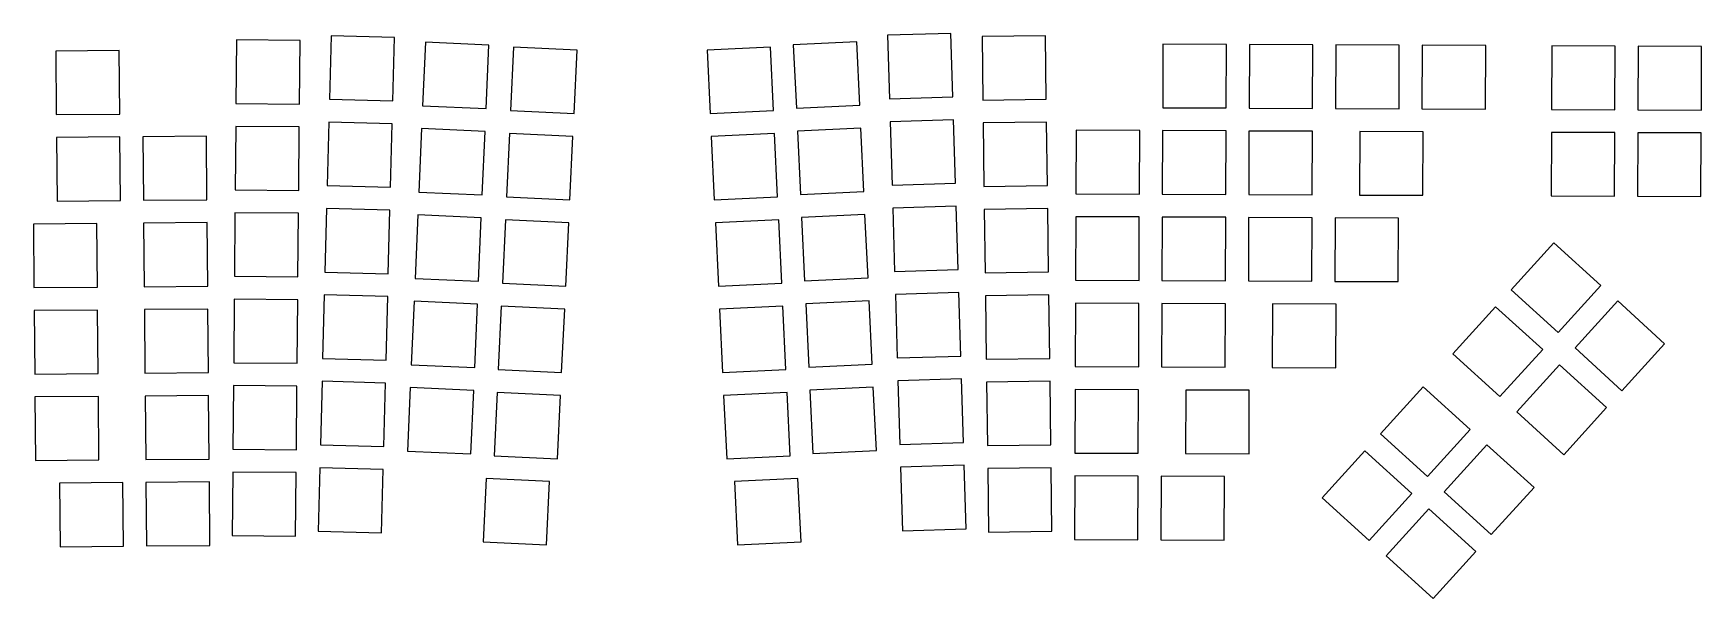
# Model space of a CAD drawing. Header units: millimetres. Extents: x 29 to 397, y -218 to -94.
import ezdxf

# ---------------------------------------------------------------- set-up
doc = ezdxf.new("R2010")
doc.units = ezdxf.units.MM

msp = doc.modelspace()

# ---------------------------------------------------------------- linework, layer by layer
for p, q in [((73.72, -95), (73.6, -109)), ((87.72, -95.13), (73.72, -95)), ((87.59, -109.13), (87.72, -95.13)), ((94.56, -94.08), (94.2, -108.07)), ((108.56, -94.45), (94.56, -94.08)), ((108.19, -108.44), (108.56, -94.45)), ((115.37, -95.52), (114.76, -109.5)), ((129.35, -96.13), (115.37, -95.52)), ((210.47, -95.42), (196.49, -96.09)), ((211.14, -109.4), (210.47, -95.42)), ((231.24, -93.55), (217.25, -93.98)), ((217.25, -93.98), (217.67, -107.98)), ((231.67, -107.55), (231.24, -93.55)), ((252.1, -94.06), (238.1, -94.24)), ((238.1, -94.24), (238.28, -108.24)), ((252.28, -108.05), (252.1, -94.06)), ((47.85, -97.34), (33.85, -97.46)), ((33.85, -97.46), (33.97, -111.46)), ((47.97, -111.34), (47.85, -97.34)), ((128.74, -110.11), (129.35, -96.13)), ((134.83, -96.59), (134.16, -110.57)), ((148.82, -97.26), (134.83, -96.59)), ((148.15, -111.24), (148.82, -97.26)), ((191.46, -96.58), (177.47, -97.25)), ((177.47, -97.25), (178.14, -111.24)), ((192.13, -110.56), (191.46, -96.58)), ((196.49, -96.09), (197.16, -110.07)), ((278.01, -95.94), (277.95, -109.94)), ((292.01, -96), (278.01, -95.94)), ((291.95, -110), (292.01, -96)), ((297.06, -96.03), (297, -110.03)), ((311.06, -96.09), (297.06, -96.03)), ((311, -110.09), (311.06, -96.09)), ((316.11, -96.11), (316.05, -110.11)), ((330.11, -96.17), (316.11, -96.11)), ((330.05, -110.17), (330.11, -96.17)), ((335.16, -96.19), (335.1, -110.19)), ((349.16, -96.25), (335.16, -96.19)), ((349.1, -110.25), (349.16, -96.25)), ((363.73, -96.32), (363.67, -110.32)), ((377.73, -96.38), (363.73, -96.32)), ((377.67, -110.38), (377.73, -96.38)), ((382.78, -96.4), (382.72, -110.4)), ((396.78, -96.46), (382.78, -96.4)), ((396.72, -110.46), (396.78, -96.46)), ((73.6, -109), (87.59, -109.13)), ((94.2, -108.07), (108.19, -108.44)), ((114.76, -109.5), (128.74, -110.11)), ((197.16, -110.07), (211.14, -109.4)), ((217.67, -107.98), (231.67, -107.55)), ((238.28, -108.24), (252.28, -108.05)), ((277.95, -109.94), (291.95, -110)), ((297, -110.03), (311, -110.09)), ((316.05, -110.11), (330.05, -110.17)), ((335.1, -110.19), (349.1, -110.25)), ((363.67, -110.32), (377.67, -110.38)), ((33.97, -111.46), (47.97, -111.34)), ((94.06, -113.12), (93.7, -127.12)), ((108.06, -113.49), (94.06, -113.12)), ((107.69, -127.48), (108.06, -113.49)), ((134.16, -110.57), (148.15, -111.24)), ((178.14, -111.24), (192.13, -110.56)), ((231.82, -112.6), (217.83, -113.02)), ((217.83, -113.02), (218.26, -127.02)), ((232.25, -126.59), (231.82, -112.6)), ((252.35, -113.1), (238.35, -113.29)), ((238.35, -113.29), (238.53, -127.29)), ((252.53, -127.1), (252.35, -113.1)), ((382.72, -110.4), (396.72, -110.46)), ((48.02, -116.39), (34.02, -116.51)), ((34.02, -116.51), (34.14, -130.51)), ((48.14, -130.38), (48.02, -116.39)), ((67.07, -116.22), (53.07, -116.34)), ((53.07, -116.34), (53.19, -130.34)), ((67.19, -130.22), (67.07, -116.22)), ((73.55, -114.05), (73.43, -128.05)), ((87.55, -114.18), (73.55, -114.05)), ((87.43, -128.17), (87.55, -114.18)), ((114.54, -114.55), (113.93, -128.54)), ((128.52, -115.16), (114.54, -114.55)), ((127.91, -129.15), (128.52, -115.16)), ((133.92, -115.62), (133.25, -129.6)), ((147.9, -116.29), (133.92, -115.62)), ((147.23, -130.27), (147.9, -116.29)), ((192.37, -115.61), (178.39, -116.28)), ((178.39, -116.28), (179.06, -130.26)), ((193.04, -129.59), (192.37, -115.61)), ((211.39, -114.44), (197.4, -115.12)), ((197.4, -115.12), (198.07, -129.1)), ((212.06, -128.43), (211.39, -114.44)), ((258.87, -114.91), (258.81, -128.91)), ((272.87, -114.97), (258.87, -114.91)), ((272.81, -128.97), (272.87, -114.97)), ((277.92, -114.99), (277.86, -128.99)), ((291.92, -115.05), (277.92, -114.99)), ((291.86, -129.05), (291.92, -115.05)), ((296.97, -115.08), (296.91, -129.08)), ((310.97, -115.14), (296.97, -115.08)), ((310.91, -129.14), (310.97, -115.14)), ((321.39, -115.18), (321.33, -129.18)), ((335.39, -115.24), (321.39, -115.18)), ((335.33, -129.24), (335.39, -115.24)), ((363.65, -115.37), (363.59, -129.37)), ((377.65, -115.43), (363.65, -115.37)), ((377.59, -129.43), (377.65, -115.43)), ((382.7, -115.45), (382.64, -129.45)), ((396.7, -115.51), (382.7, -115.45)), ((396.64, -129.51), (396.7, -115.51)), ((73.43, -128.05), (87.43, -128.17)), ((93.7, -127.12), (107.69, -127.48)), ((113.93, -128.54), (127.91, -129.15)), ((198.07, -129.1), (212.06, -128.43)), ((218.26, -127.02), (232.25, -126.59)), ((238.53, -127.29), (252.53, -127.1)), ((34.14, -130.51), (48.14, -130.38)), ((53.19, -130.34), (67.19, -130.22)), ((93.56, -132.17), (93.2, -146.16)), ((107.56, -132.53), (93.56, -132.17)), ((133.25, -129.6), (147.23, -130.27)), ((179.06, -130.26), (193.04, -129.59)), ((232.4, -131.64), (218.41, -132.06)), ((218.41, -132.06), (218.84, -146.06)), ((232.83, -145.63), (232.4, -131.64)), ((252.6, -132.15), (238.6, -132.34)), ((238.6, -132.34), (238.78, -146.33)), ((252.78, -146.15), (252.6, -132.15)), ((258.81, -128.91), (272.81, -128.97)), ((277.86, -128.99), (291.86, -129.05)), ((296.91, -129.08), (310.91, -129.14)), ((321.33, -129.18), (335.33, -129.24)), ((363.59, -129.37), (377.59, -129.43)), ((382.64, -129.45), (396.64, -129.51)), ((42.92, -135.48), (28.92, -135.6)), ((28.92, -135.6), (29.04, -149.6)), ((43.04, -149.48), (42.92, -135.48)), ((67.23, -135.27), (53.23, -135.39)), ((53.23, -135.39), (53.36, -149.39)), ((67.36, -149.27), (67.23, -135.27)), ((73.38, -133.1), (73.26, -147.1)), ((87.38, -133.22), (73.38, -133.1)), ((87.26, -147.22), (87.38, -133.22)), ((107.19, -146.53), (107.56, -132.53)), ((113.71, -133.58), (113.09, -147.57)), ((127.69, -134.19), (113.71, -133.58)), ((127.08, -148.18), (127.69, -134.19)), ((133.01, -134.64), (132.34, -148.63)), ((146.99, -135.32), (133.01, -134.64)), ((146.32, -149.3), (146.99, -135.32)), ((193.28, -134.64), (179.3, -135.31)), ((179.3, -135.31), (179.97, -149.29)), ((193.96, -148.62), (193.28, -134.64)), ((212.3, -133.47), (198.32, -134.14)), ((198.32, -134.14), (198.99, -148.13)), ((212.97, -147.46), (212.3, -133.47)), ((258.79, -133.96), (258.73, -147.96)), ((272.79, -134.02), (258.79, -133.96)), ((272.73, -148.02), (272.79, -134.02)), ((277.84, -134.04), (277.78, -148.04)), ((291.84, -134.1), (277.84, -134.04)), ((291.78, -148.1), (291.84, -134.1)), ((296.89, -134.13), (296.83, -148.13)), ((310.89, -134.19), (296.89, -134.13)), ((310.83, -148.19), (310.89, -134.19)), ((315.94, -134.21), (315.88, -148.21)), ((329.94, -134.27), (315.94, -134.21)), ((329.88, -148.27), (329.94, -134.27)), ((364.17, -139.73), (354.76, -150.09)), ((374.53, -149.14), (364.17, -139.73)), ((73.26, -147.1), (87.26, -147.22)), ((93.2, -146.16), (107.19, -146.53)), ((218.84, -146.06), (232.83, -145.63)), ((238.78, -146.33), (252.78, -146.15)), ((29.04, -149.6), (43.04, -149.48)), ((53.36, -149.39), (67.36, -149.27)), ((113.09, -147.57), (127.08, -148.18)), ((132.34, -148.63), (146.32, -149.3)), ((179.97, -149.29), (193.96, -148.62)), ((198.99, -148.13), (212.97, -147.46)), ((232.99, -150.68), (218.99, -151.11)), ((233.41, -164.67), (232.99, -150.68)), ((258.73, -147.96), (272.73, -148.02)), ((277.78, -148.04), (291.78, -148.1)), ((296.83, -148.13), (310.83, -148.19)), ((315.88, -148.21), (329.88, -148.27)), ((354.76, -150.09), (365.12, -159.51)), ((365.12, -159.51), (374.53, -149.14)), ((67.4, -154.32), (53.4, -154.44)), ((53.4, -154.44), (53.52, -168.44)), ((67.52, -168.32), (67.4, -154.32)), ((73.22, -152.15), (73.1, -166.15)), ((87.22, -152.27), (73.22, -152.15)), ((87.1, -166.27), (87.22, -152.27)), ((93.07, -151.21), (92.7, -165.2)), ((107.06, -151.58), (93.07, -151.21)), ((106.69, -165.57), (107.06, -151.58)), ((112.87, -152.61), (112.26, -166.6)), ((126.86, -153.22), (112.87, -152.61)), ((126.25, -167.21), (126.86, -153.22)), ((132.09, -153.67), (131.42, -167.66)), ((146.08, -154.34), (132.09, -153.67)), ((145.41, -168.33), (146.08, -154.34)), ((194.2, -153.66), (180.21, -154.34)), ((180.21, -154.34), (180.89, -168.32)), ((194.87, -167.65), (194.2, -153.66)), ((213.21, -152.5), (199.23, -153.17)), ((199.23, -153.17), (199.9, -167.16)), ((213.89, -166.48), (213.21, -152.5)), ((218.99, -151.11), (219.42, -165.1)), ((252.85, -151.2), (238.85, -151.38)), ((238.85, -151.38), (239.03, -165.38)), ((253.03, -165.2), (252.85, -151.2)), ((258.71, -153.01), (258.65, -167.01)), ((272.71, -153.07), (258.71, -153.01)), ((272.65, -167.07), (272.71, -153.07)), ((277.76, -153.09), (277.7, -167.09)), ((291.76, -153.15), (277.76, -153.09)), ((291.7, -167.15), (291.76, -153.15)), ((302.17, -153.2), (302.11, -167.2)), ((316.17, -153.26), (302.17, -153.2)), ((316.11, -167.26), (316.17, -153.26)), ((351.36, -153.83), (341.95, -164.2)), ((361.73, -163.25), (351.36, -153.83)), ((378.27, -152.54), (368.86, -162.9)), ((388.63, -161.95), (378.27, -152.54)), ((43.09, -154.53), (29.09, -154.65)), ((29.09, -154.65), (29.21, -168.65)), ((43.21, -168.53), (43.09, -154.53)), ((92.7, -165.2), (106.69, -165.57)), ((219.42, -165.1), (233.41, -164.67)), ((239.03, -165.38), (253.03, -165.2)), ((341.95, -164.2), (352.31, -173.61)), ((352.31, -173.61), (361.73, -163.25)), ((368.86, -162.9), (379.22, -172.32)), ((379.22, -172.32), (388.63, -161.95)), ((29.21, -168.65), (43.21, -168.53)), ((53.52, -168.44), (67.52, -168.32)), ((73.1, -166.15), (87.1, -166.27)), ((112.26, -166.6), (126.25, -167.21)), ((131.42, -167.66), (145.41, -168.33)), ((180.89, -168.32), (194.87, -167.65)), ((199.9, -167.16), (213.89, -166.48)), ((258.65, -167.01), (272.65, -167.07)), ((277.7, -167.09), (291.7, -167.15)), ((302.11, -167.2), (316.11, -167.26)), ((365.46, -166.64), (356.05, -177)), ((375.83, -176.05), (365.46, -166.64)), ((73.05, -171.2), (72.93, -185.2)), ((87.05, -171.32), (73.05, -171.2)), ((86.93, -185.32), (87.05, -171.32)), ((92.57, -170.25), (92.2, -184.25)), ((106.56, -170.62), (92.57, -170.25)), ((106.2, -184.61), (106.56, -170.62)), ((112.04, -171.64), (111.43, -185.63)), ((126.03, -172.26), (112.04, -171.64)), ((125.42, -186.24), (126.03, -172.26)), ((131.18, -172.7), (130.51, -186.68)), ((145.16, -173.37), (131.18, -172.7)), ((195.11, -172.69), (181.13, -173.36)), ((195.78, -186.68), (195.11, -172.69)), ((214.13, -171.53), (200.14, -172.2)), ((200.14, -172.2), (200.82, -186.18)), ((214.8, -185.51), (214.13, -171.53)), ((233.57, -169.72), (219.57, -170.15)), ((219.57, -170.15), (220, -184.14)), ((233.99, -183.71), (233.57, -169.72)), ((253.1, -170.25), (239.1, -170.43)), ((239.1, -170.43), (239.28, -184.43)), ((253.28, -184.25), (253.1, -170.25)), ((258.63, -172.06), (258.56, -186.06)), ((272.63, -172.12), (258.63, -172.06)), ((272.56, -186.12), (272.63, -172.12)), ((283.04, -172.17), (282.98, -186.17)), ((297.04, -172.23), (283.04, -172.17)), ((296.98, -186.23), (297.04, -172.23)), ((335.35, -171.46), (325.94, -181.82)), ((345.71, -180.87), (335.35, -171.46)), ((43.25, -173.58), (29.25, -173.7)), ((29.25, -173.7), (29.38, -187.7)), ((43.38, -187.58), (43.25, -173.58)), ((67.57, -173.37), (53.57, -173.49)), ((53.57, -173.49), (53.69, -187.49)), ((67.69, -187.37), (67.57, -173.37)), ((144.49, -187.36), (145.16, -173.37)), ((181.13, -173.36), (181.8, -187.35)), ((366.41, -186.42), (375.83, -176.05)), ((356.05, -177), (366.41, -186.42)), ((220, -184.14), (233.99, -183.71)), ((325.94, -181.82), (336.3, -191.24)), ((336.3, -191.24), (345.71, -180.87)), ((29.38, -187.7), (43.38, -187.58)), ((53.69, -187.49), (67.69, -187.37)), ((72.93, -185.2), (86.93, -185.32)), ((92.2, -184.25), (106.2, -184.61)), ((111.43, -185.63), (125.42, -186.24)), ((130.51, -186.68), (144.49, -187.36)), ((181.8, -187.35), (195.78, -186.68)), ((200.82, -186.18), (214.8, -185.51)), ((239.28, -184.43), (253.28, -184.25)), ((258.56, -186.06), (272.56, -186.12)), ((282.98, -186.17), (296.98, -186.23)), ((322.54, -185.56), (313.13, -195.92)), ((332.91, -194.97), (322.54, -185.56)), ((349.45, -184.27), (340.04, -194.63)), ((359.82, -193.68), (349.45, -184.27)), ((72.89, -190.25), (72.76, -204.25)), ((86.89, -190.37), (72.89, -190.25)), ((86.76, -204.37), (86.89, -190.37)), ((92.07, -189.3), (91.7, -203.29)), ((106.06, -189.66), (92.07, -189.3)), ((105.7, -203.66), (106.06, -189.66)), ((234.15, -188.76), (220.16, -189.19)), ((220.16, -189.19), (220.58, -203.18)), ((234.58, -202.75), (234.15, -188.76)), ((253.35, -189.3), (239.35, -189.48)), ((239.35, -189.48), (239.53, -203.48)), ((253.53, -203.3), (253.35, -189.3)), ((258.54, -191.11), (258.48, -205.11)), ((272.54, -191.17), (258.54, -191.11)), ((272.48, -205.17), (272.54, -191.17)), ((277.59, -191.19), (277.53, -205.19)), ((291.59, -191.25), (277.59, -191.19)), ((291.53, -205.25), (291.59, -191.25)), ((48.68, -192.58), (34.68, -192.7)), ((34.68, -192.7), (34.81, -206.7)), ((48.8, -206.58), (48.68, -192.58)), ((67.73, -192.42), (53.73, -192.54)), ((53.73, -192.54), (53.85, -206.54)), ((67.85, -206.42), (67.73, -192.42)), ((128.77, -191.66), (128.1, -205.64)), ((142.75, -192.33), (128.77, -191.66)), ((142.08, -206.31), (142.75, -192.33)), ((197.52, -191.65), (183.54, -192.32)), ((183.54, -192.32), (184.21, -206.3)), ((198.2, -205.63), (197.52, -191.65)), ((340.04, -194.63), (350.4, -204.04)), ((350.4, -204.04), (359.82, -193.68)), ((313.13, -195.92), (323.49, -205.34)), ((323.49, -205.34), (332.91, -194.97)), ((336.64, -198.37), (327.23, -208.73)), ((347.01, -207.78), (336.64, -198.37)), ((72.76, -204.25), (86.76, -204.37)), ((91.7, -203.29), (105.7, -203.66)), ((128.1, -205.64), (142.08, -206.31)), ((184.21, -206.3), (198.2, -205.63)), ((220.58, -203.18), (234.58, -202.75)), ((239.53, -203.48), (253.53, -203.3)), ((258.48, -205.11), (272.48, -205.17)), ((277.53, -205.19), (291.53, -205.25)), ((34.81, -206.7), (48.8, -206.58)), ((53.85, -206.54), (67.85, -206.42)), ((327.23, -208.73), (337.59, -218.15)), ((337.59, -218.15), (347.01, -207.78))]:
    msp.add_line(p, q)

doc.saveas('drawing.dxf')
